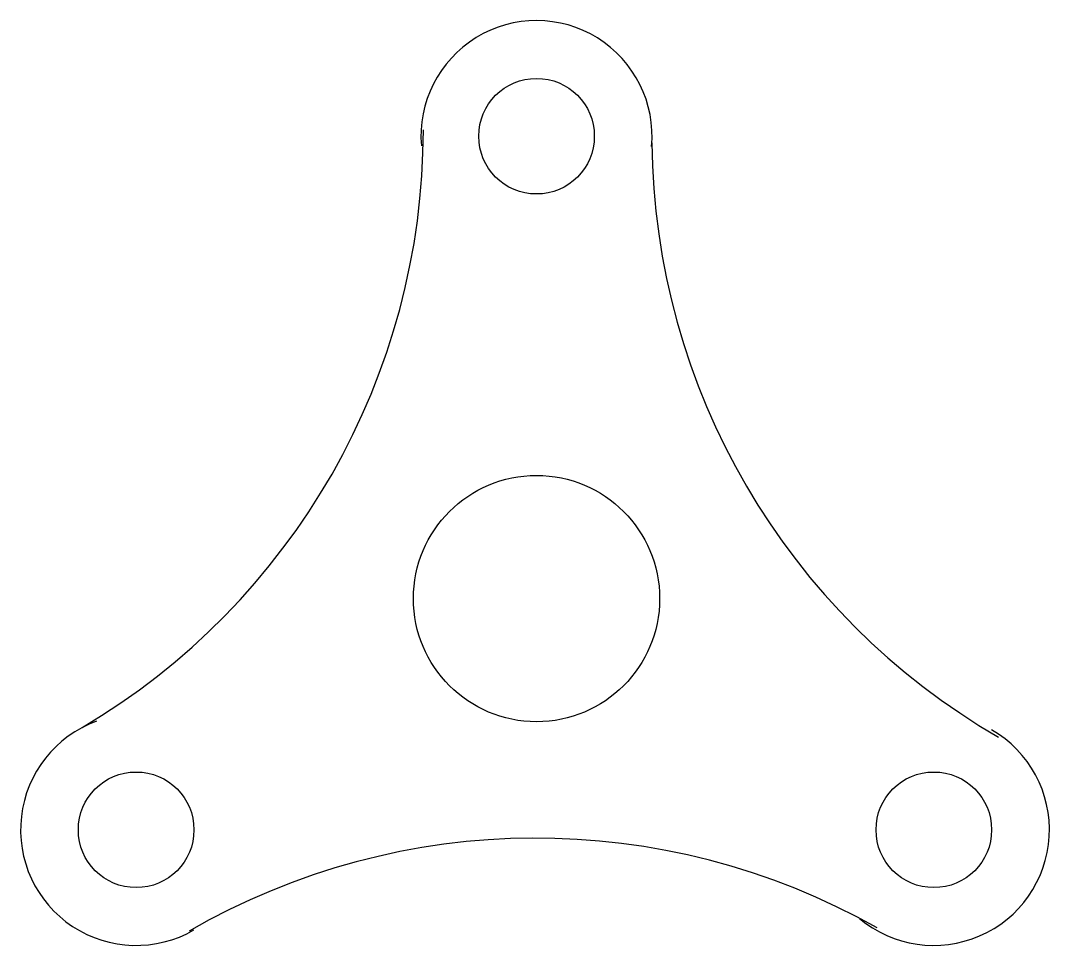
# Model space of a CAD drawing. Header units: millimetres. Extents: x 2350 to 2483, y 1027 to 1147.
import ezdxf

# ---------------------------------------------------------------- set-up
doc = ezdxf.new("R2010")
doc.units = ezdxf.units.MM

msp = doc.modelspace()

# ---------------------------------------------------------------- linework, layer by layer
for centre, radius in [((2416.57, 1132.4), 7.5), ((2416.57, 1072.4), 15.98), ((2364.61, 1042.4), 7.5), ((2468.13, 1042.4), 7.5)]:
    msp.add_circle(centre, radius)
for centre, radius, start, end in [((2416.57, 1132.4), 15, 354.8271, 184.8271), ((2311.88, 1133.21), 90, 300.524, 360), ((2521.54, 1132.36), 90, 180.524, 240), ((2364.61, 1042.4), 15, 110, 300), ((2468.13, 1042.4), 15, 230, 60), ((2416.49, 951.32), 90, 60.524, 120)]:
    msp.add_arc(centre, radius, start, end)

doc.saveas('drawing.dxf')
